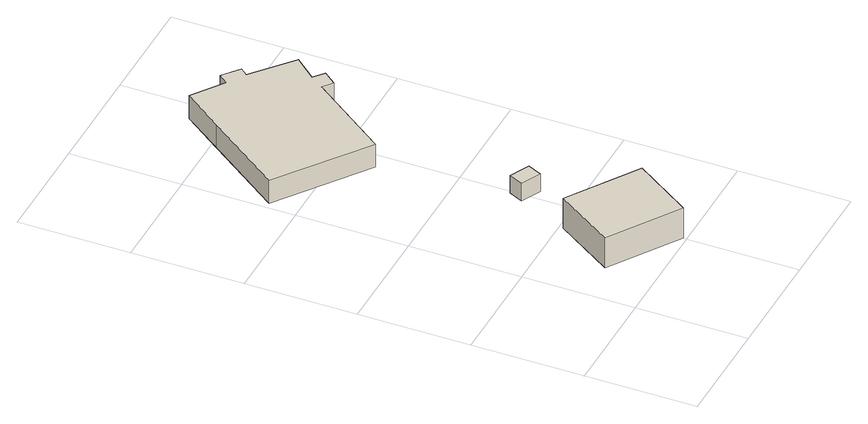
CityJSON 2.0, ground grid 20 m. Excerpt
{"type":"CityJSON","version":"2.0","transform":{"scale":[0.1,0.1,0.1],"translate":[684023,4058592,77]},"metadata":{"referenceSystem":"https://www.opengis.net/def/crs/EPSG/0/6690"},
"CityObjects":{
"building1":{"type":"Building","attributes":{"class":"3001","usage":"452","yearOfConstruction":1982,"measuredHeight":7.9,"storeysAboveGround":1,"storeysBelowGround":0,"BuildingIDAttribute.prefecture":"16","BuildingIDAttribute.city":"16211","BuildingDetailAttribute.totalFloorArea":164,"BuildingDetailAttribute.buildingFootprintArea":190,"BuildingDetailAttribute.buildingRoofEdgeArea":189.9,"BuildingDetailAttribute.buildingStructureType":"604","BuildingDetailAttribute.fireproofStructureType":"1003","BuildingDetailAttribute.landUseType":"214","BuildingDetailAttribute.detailedUsage":"4521","BuildingDetailAttribute.buildingHeight":5.1,"BuildingDetailAttribute.surveyYear":2020},"geometry":[{"type":"Solid","lod":"1","boundaries":[[[[0,1,2,3]],[[2,4,5,3]],[[1,6,4,2]],[[0,7,6,1]],[[3,5,7,0]],[[4,6,7,5]]]]}]},
"building2":{"type":"Building","attributes":{"class":"3001","usage":"461","yearOfConstruction":"0001","measuredHeight":3.7,"storeysAboveGround":9999,"storeysBelowGround":9999,"BuildingIDAttribute.prefecture":"16","BuildingIDAttribute.city":"16211","BuildingDetailAttribute.totalFloorArea":-9999,"BuildingDetailAttribute.buildingFootprintArea":-9999,"BuildingDetailAttribute.buildingRoofEdgeArea":11.4,"BuildingDetailAttribute.buildingStructureType":"611","BuildingDetailAttribute.fireproofStructureType":"1011","BuildingDetailAttribute.landUseType":"231","BuildingDetailAttribute.detailedUsage":"461","BuildingDetailAttribute.buildingHeight":-9999,"BuildingDetailAttribute.surveyYear":2020},"geometry":[{"type":"Solid","lod":"1","boundaries":[[[[8,9,10,11]],[[10,12,13,11]],[[9,14,12,10]],[[8,15,14,9]],[[11,13,15,8]],[[12,14,15,13]]]]}]},
"building3":{"type":"Building","attributes":{"class":"3001","usage":"452","yearOfConstruction":2010,"measuredHeight":6.9,"storeysAboveGround":1,"storeysBelowGround":0,"BuildingIDAttribute.prefecture":"16","BuildingIDAttribute.city":"16211","BuildingDetailAttribute.totalFloorArea":493.8,"BuildingDetailAttribute.buildingFootprintArea":582.2,"BuildingDetailAttribute.buildingRoofEdgeArea":531,"BuildingDetailAttribute.buildingStructureType":"603","BuildingDetailAttribute.fireproofStructureType":"1001","BuildingDetailAttribute.landUseType":"214","BuildingDetailAttribute.detailedUsage":"4521","BuildingDetailAttribute.buildingHeight":5.1,"BuildingDetailAttribute.surveyYear":2020},"geometry":[{"type":"Solid","lod":"1","boundaries":[[[[16,17,18,19,20,21,22,23,24,25,26,27,28]],[[27,29,30,28]],[[26,31,29,27]],[[25,32,31,26]],[[24,33,32,25]],[[23,34,33,24]],[[22,35,34,23]],[[21,36,35,22]],[[20,37,36,21]],[[19,38,37,20]],[[18,39,38,19]],[[17,40,39,18]],[[16,41,40,17]],[[28,30,41,16]],[[29,31,32,33,34,35,36,37,38,39,40,41,30]]]]}]}
},
"vertices":[
[200,5,11],[75,87,11],[144,193,11],[270,110,11],[144,193,71],[270,110,71],[75,87,71],[200,5,71],
[221,267,9],[185,284,9],[197,310,9],[233,293,9],[197,310,44],[233,293,44],[185,284,44],[221,267,44],
[160,860,14],[216,820,14],[230,837,14],[260,812,14],[249,799,14],[320,739,14],[286,700,14],[305,684,14],[286,661,14],[269,675,14],[165,533,14],[6,649,14],[107,787,14],[6,649,60],[107,787,60],[165,533,60],[269,675,60],[286,661,60],[305,684,60],[286,700,60],[320,739,60],[249,799,60],[260,812,60],[230,837,60],[216,820,60],[160,860,60]
]}
